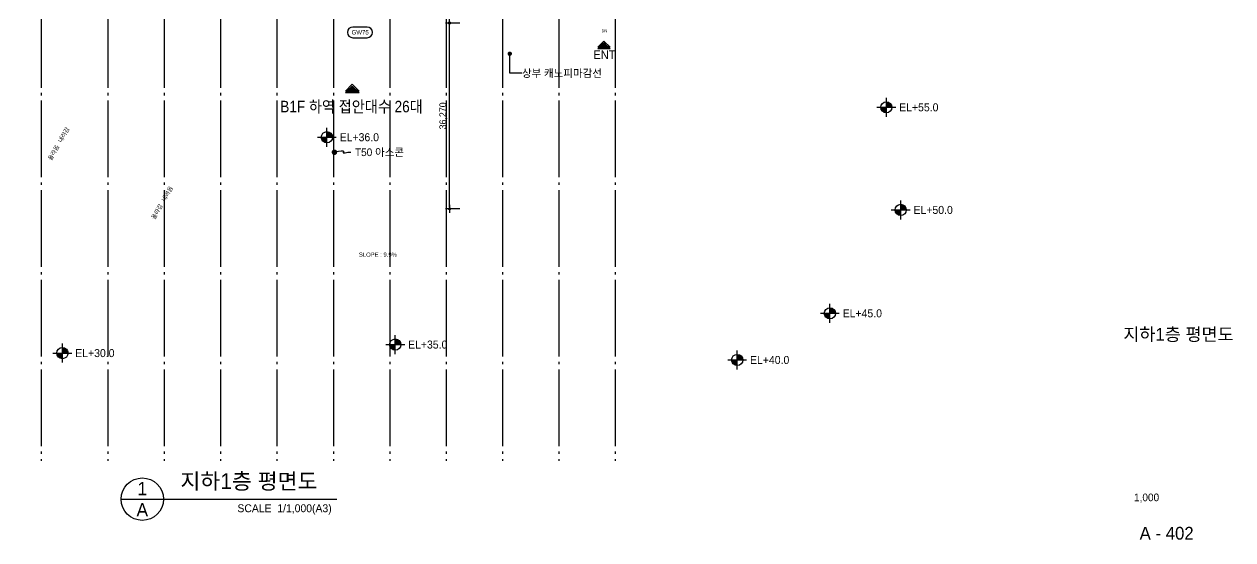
# Model space of a CAD drawing. Header units: millimetres. Extents: x 252735598 to 255219468, y 503841472 to 504550014.
# Drawn here: x 253297034 to 253532925, y 504282078 to 504382750 of the extents above; entities that cross this region are included whole.
import ezdxf
from ezdxf.enums import TextEntityAlignment as Align

# ---------------------------------------------------------------- set-up
doc = ezdxf.new("R2010")
doc.units = ezdxf.units.MM
doc.linetypes.add('CEN', pattern=[35, 30, -2, 1, -2])
for name, color, linetype in [('4A.TEC CEN', 1, 'CEN'), ('4A.TEC FORM-TEXT', 3, 'Continuous'), ('4A.TEC TEXT', 7, 'Continuous'), ('4A.TEC TEXT 1', 3, 'Continuous'), ('4A.TEC TEXT 2', 3, 'Continuous'), ('4A.TEC 심볼', 7, 'Continuous'), ('㈜SE&C DIM', 7, 'Continuous'), ('㈜SE&C TEXT', 7, 'Continuous'), ('㈜SE&C TEXT 1', 3, 'Continuous')]:
    doc.layers.add(name, color=color, linetype=linetype)
doc.styles.add('돋움', font='')
doc.styles.get('돋움').set_extended_font_data('돋움')
doc.dimstyles.new('DIM_400(외부치수)', dxfattribs={"dimscale": 1200, "dimtxt": 3.3, "dimasz": 1, "dimexe": 2, "dimexo": 2, "dimgap": 1, "dimtad": 1, "dimdec": 0, "dimdsep": 46, "dimlunit": 6, "dimtxsty": '돋움', "dimblk1": 'DIMDOT', "dimblk2": 'DIMDOT', "dimsah": 1, "dimcen": 2.5, "dimdle": 1.5, "dimclrd": 8, "dimclre": 8, "dimclrt": 3, "dimadec": 0, "dimazin": 0, "dimtfac": 1, "dimtdec": 0, "dimtix": 1, "dimtmove": 2, "dimatfit": 3, "dimldrblk": 'DIMDOT', "dimfxl": 1, "dimtvp": 1, "dimtolj": 1, "dimtzin": 0, "dimarcsym": 0})

# ---------------------------------------------------------------- blocks, each defined once
blk = doc.blocks.new('dwgFD3B')
at = {"layer": '4A.TEC CEN', "color": 250, "ltscale": 500, "elevation": -3333.33}
for points in [[(169307.63, -39163.16), (169307.63, -267000)], [(182307.63, -39163.16), (182307.63, -267000)], [(193307.63, -39163.16), (193307.63, -267000)], [(204307.63, -39163.16), (204307.63, -267000)], [(215307.63, -39163.16), (215307.63, -267000)], [(226307.63, -39163.16), (226307.63, -267000)], [(237307.63, -39163.16), (237307.63, -267000)], [(248307.63, -39163.16), (248307.63, -267000)], [(259307.63, -39163.16), (259307.63, -267000)], [(270307.63, -39163.16), (270307.63, -267000)], [(281307.63, -39163.16), (281307.63, -267000)]]:
    blk.add_lwpolyline(points, dxfattribs=at)
blk = doc.blocks.new('FL-LEVEL1')
at = {"layer": '4A.TEC 심볼', "linetype": 'ByBlock'}
h = blk.add_hatch(color=256, dxfattribs=at)
h.paths.add_polyline_path([(295, 175), (295, 0), (470, 0, 0.414214)])
h.paths.add_polyline_path([(295, 0), (120, 0, 0.414214), (295, -175)])
for p, q in [((0, 0), (590, 0)), ((295, -295), (295, 295))]:
    blk.add_line(p, q, dxfattribs=at)
blk.add_circle((295, 0), 175, dxfattribs=at)
at = {"layer": '4A.TEC TEXT 2', "color": 3, "linetype": 'ByBlock', "style": '돋움'}
blk.add_attdef('FL', text='', height=250, dxfattribs=at).set_placement((695, 0), align=Align.MIDDLE_LEFT)
blk = doc.blocks.new('DIMDOT')
at = {"color": 0}
blk.add_line((-2, 0), (2, 0), dxfattribs=at)
for radius in [0.5, 0.25]:
    blk.add_circle((0, 0), radius, dxfattribs=at)
blk = doc.blocks.new('*D56')
at = {"layer": 'Defpoints', "color": 0, "transparency": 16777216}
for p in [(253380048, 504382977), (253382841, 504382977), (253382841, 504346708)]:
    blk.add_point(p, dxfattribs=at)
at = {"layer": '㈜SE&C DIM', "color": 8, "lineweight": -2, "ltscale": 10, "transparency": 16777216}
for p, q in [((253382041, 504382977), (253379248, 504382977)), ((253380048, 504347108), (253380048, 504382577)), ((253382041, 504346708), (253379248, 504346708))]:
    blk.add_line(p, q, dxfattribs=at)
at = {"layer": '㈜SE&C DIM', "color": 8, "lineweight": -2, "transparency": 16777216, "xscale": 400, "yscale": 400, "zscale": 400}
for p, rotation in [((253380048, 504382977), 90), ((253380048, 504346708), 270)]:
    blk.add_blockref('DIMDOT', p, dxfattribs=dict(at, rotation=rotation))
at = {"layer": '㈜SE&C DIM', "color": 3, "transparency": 16777216, "insert": (253378860, 504364843), "char_height": 1320, "attachment_point": 5, "rotation": 90, "style": '돋움'}
blk.add_mtext('\\A1;36,270', dxfattribs=at)
blk = doc.blocks.new('dwg9CDF')
at = {"layer": '4A.TEC 심볼', "color": 3, "linetype": 'ByBlock'}
ref = blk.add_blockref('FL-LEVEL1', (287075, -60898, 36666), dxfattribs=dict(at, xscale=6.250000000000405, yscale=6.250000000000405, zscale=6.250000000000405))
ref.add_attrib('FL', 'EL+35.0', dxfattribs={"layer": '4A.TEC TEXT 1', "color": 3, "linetype": 'ByBlock', "height": 1562.5, "style": '돋움'}).set_placement((291419, -60898, 36666), align=Align.MIDDLE_LEFT)
ref = blk.add_blockref('FL-LEVEL1', (150493, -74424, 31666), dxfattribs=dict(at, xscale=6.250000000000405, yscale=6.250000000000405, zscale=6.250000000000405))
ref.add_attrib('FL', 'EL+30.0', dxfattribs={"layer": '4A.TEC TEXT 1', "color": 3, "linetype": 'ByBlock', "height": 1562.5, "style": '돋움'}).set_placement((154837, -74424, 31666), align=Align.MIDDLE_LEFT)
ref = blk.add_blockref('FL-LEVEL1', (323089, -80342, 36666), dxfattribs=dict(at, xscale=6.250000000000405, yscale=6.250000000000405, zscale=6.250000000000405))
ref.add_attrib('FL', 'EL+40.0', dxfattribs={"layer": '4A.TEC TEXT 1', "color": 3, "linetype": 'ByBlock', "height": 1562.5, "style": '돋움'}).set_placement((327433, -80342, 36666), align=Align.MIDDLE_LEFT)
ref = blk.add_blockref('FL-LEVEL1', (329769, -89536, 46666), dxfattribs=dict(at, xscale=6.250000000000405, yscale=6.250000000000405, zscale=6.250000000000405))
ref.add_attrib('FL', 'EL+45.0', dxfattribs={"layer": '4A.TEC TEXT 1', "color": 3, "linetype": 'ByBlock', "height": 1562.5, "style": '돋움'}).set_placement((334113, -89536, 46666), align=Align.MIDDLE_LEFT)
ref = blk.add_blockref('FL-LEVEL1', (328195, -116874, 51666), dxfattribs=dict(at, xscale=6.250000000000405, yscale=6.250000000000405, zscale=6.250000000000405))
ref.add_attrib('FL', 'EL+50.0', dxfattribs={"layer": '4A.TEC TEXT 1', "color": 3, "linetype": 'ByBlock', "height": 1562.5, "style": '돋움'}).set_placement((332539, -116874, 51666), align=Align.MIDDLE_LEFT)
ref = blk.add_blockref('FL-LEVEL1', (332391, -122240, 56666), dxfattribs=dict(at, xscale=6.250000000000405, yscale=6.250000000000405, zscale=6.250000000000405))
ref.add_attrib('FL', 'EL+55.0', dxfattribs={"layer": '4A.TEC TEXT 1', "color": 3, "linetype": 'ByBlock', "height": 1562.5, "style": '돋움'}).set_placement((336735, -122240, 56666), align=Align.MIDDLE_LEFT)
ref = blk.add_blockref('FL-LEVEL1', (339218, -167717, 226666), dxfattribs=dict(at, xscale=6.250000000000405, yscale=6.250000000000405, zscale=6.250000000000405))
ref.add_attrib('FL', 'EL+60.0', dxfattribs={"layer": '4A.TEC TEXT 1', "color": 3, "linetype": 'ByBlock', "height": 1562.5, "style": '돋움'}).set_placement((343562, -167717, 226666), align=Align.MIDDLE_LEFT)
ref = blk.add_blockref('FL-LEVEL1', (332391, -197997, 56666), dxfattribs=dict(at, xscale=6.250000000000405, yscale=6.250000000000405, zscale=6.250000000000405))
ref.add_attrib('FL', 'EL+55.0', dxfattribs={"layer": '4A.TEC TEXT 1', "color": 3, "linetype": 'ByBlock', "height": 1562.5, "style": '돋움'}).set_placement((336735, -197997, 56666), align=Align.MIDDLE_LEFT)
ref = blk.add_blockref('FL-LEVEL1', (335195, -218028, 51666), dxfattribs=dict(at, xscale=6.250000000000405, yscale=6.250000000000405, zscale=6.250000000000405))
ref.add_attrib('FL', 'EL+50.0', dxfattribs={"layer": '4A.TEC TEXT 1', "color": 3, "linetype": 'ByBlock', "height": 1562.5, "style": '돋움'}).set_placement((339539, -218028, 51666), align=Align.MIDDLE_LEFT)
ref = blk.add_blockref('FL-LEVEL1', (321367, -238214, 46666), dxfattribs=dict(at, xscale=6.250000000000405, yscale=6.250000000000405, zscale=6.250000000000405))
ref.add_attrib('FL', 'EL+45.0', dxfattribs={"layer": '4A.TEC TEXT 1', "color": 3, "linetype": 'ByBlock', "height": 1562.5, "style": '돋움'}).set_placement((325711, -238214, 46666), align=Align.MIDDLE_LEFT)
ref = blk.add_blockref('FL-LEVEL1', (236546, -244313, 36666), dxfattribs=dict(at, xscale=6.250000000000405, yscale=6.250000000000405, zscale=6.250000000000405))
ref.add_attrib('FL', 'EL+35.0', dxfattribs={"layer": '4A.TEC TEXT 1', "color": 3, "linetype": 'ByBlock', "height": 1562.5, "style": '돋움'}).set_placement((240890, -244313, 36666), align=Align.MIDDLE_LEFT)
ref = blk.add_blockref('FL-LEVEL1', (171588, -245977, 31666), dxfattribs=dict(at, xscale=6.250000000000405, yscale=6.250000000000405, zscale=6.250000000000405))
ref.add_attrib('FL', 'EL+30.0', dxfattribs={"layer": '4A.TEC TEXT 1', "color": 3, "linetype": 'ByBlock', "height": 1562.5, "style": '돋움'}).set_placement((175932, -245977, 31666), align=Align.MIDDLE_LEFT)
ref = blk.add_blockref('FL-LEVEL1', (303281, -247320, 41666), dxfattribs=dict(at, xscale=6.250000000000405, yscale=6.250000000000405, zscale=6.250000000000405))
ref.add_attrib('FL', 'EL+40.0', dxfattribs={"layer": '4A.TEC TEXT 1', "color": 3, "linetype": 'ByBlock', "height": 1562.5, "style": '돋움'}).set_placement((307625, -247320, 41666), align=Align.MIDDLE_LEFT)

msp = doc.modelspace()

# ---------------------------------------------------------------- hatches: boundary and pattern name
at = {"layer": '4A.TEC 심볼'}
for points in [[(253409007.8, 504377949.4), (253410193.8, 504379135.4), (253411379.8, 504377949.4)], [(253359733.4, 504369337.3), (253361067.7, 504370671.6), (253362401.9, 504369337.3)]]:
    msp.add_hatch(color=256, dxfattribs=at).paths.add_polyline_path(points)

# ---------------------------------------------------------------- linework, layer by layer
msp.add_line((253315947.8, 504290014.2, 3333.3), (253358024.2, 504290014.2, 3333.3), dxfattribs=at)
at = {"layer": '4A.TEC 심볼', "elevation": 1.3}
msp.add_lwpolyline([(253361158.8, 504380113.7), (253363975.2, 504380113.7, 1), (253363975.2, 504382187.4), (253361158.8, 504382187.4, 1)], format="xyb", close=True, dxfattribs=at)
at = {"layer": '4A.TEC 심볼'}
for points, elevation in [([(253410193.8, 504379451.7), (253411379.8, 504378265.6), (253409007.8, 504378265.6), (253410193.8, 504379451.7)], 4165.7), ([(253410193.8, 504379135.4), (253411379.8, 504377949.4), (253409007.8, 504377949.4), (253410193.8, 504379135.4)], 4165.7), ([(253361067.7, 504371027.4), (253362401.9, 504369693.1), (253359733.4, 504369693.1), (253361067.7, 504371027.4)], -0.4), ([(253361067.7, 504370671.6), (253362401.9, 504369337.3), (253359733.4, 504369337.3), (253361067.7, 504370671.6)], -0.4)]:
    msp.add_lwpolyline(points, dxfattribs=dict(at, elevation=elevation))
at = {"layer": '4A.TEC 심볼', "color": 1, "const_width": 427, "elevation": -0.4}
msp.add_lwpolyline([(253391585.7, 504376977.3, -1), (253392012.7, 504376977.3, -1)], format="xyb", close=True, dxfattribs=at)
at = {"layer": '4A.TEC 심볼', "color": 1, "elevation": -0.4}
msp.add_lwpolyline([(253394186.5, 504373169.5), (253391799.2, 504373169.5), (253391799.2, 504376977.3)], dxfattribs=at)
at = {"layer": '4A.TEC 심볼', "color": 1, "const_width": 533.7}
msp.add_lwpolyline([(253357321.2, 504357743.4, 1), (253357854.9, 504357743.4, 1)], format="xyb", close=True, dxfattribs=at)
at = {"layer": '4A.TEC 심볼', "color": 1}
msp.add_lwpolyline([(253357588.9, 504357743.4), (253358393.4, 504357927), (253358921.1, 504358011.7), (253359225.6, 504358018.5), (253359360.2, 504357968.5), (253359378.5, 504357882.9), (253359333.9, 504357782.8), (253359280, 504357689.2), (253359270.1, 504357623.3), (253359345.4, 504357600.5), (253359496.6, 504357613.9), (253359702.2, 504357650.7), (253359940.6, 504357698.3), (253360190.3, 504357744.1), (253360429.7, 504357775.3), (253360637.2, 504357779.3), (253360791.2, 504357743.4)], dxfattribs=at)
at = {"layer": '4A.TEC 심볼'}
msp.add_circle((253320087.8, 504290014.2, 3333.3), 4140, dxfattribs=at)

# ---------------------------------------------------------------- block references
for name, p in [('dwgFD3B', (253131066.5, 504564514.2, 3333.3)), ('dwg9CDF', (253131066.5, 504564514.2, -6666.7))]:
    msp.add_blockref(name, p)
at = {"layer": '4A.TEC 심볼', "color": 3, "linetype": 'ByBlock'}
ref = msp.add_blockref('FL-LEVEL1', (253354268.7, 504360676.7), dxfattribs=dict(at, xscale=6.250000000000405, yscale=6.250000000000405, zscale=6.250000000000405))
ref.add_attrib('FL', 'EL+36.0', dxfattribs={"layer": '4A.TEC TEXT 1', "color": 3, "linetype": 'ByBlock', "height": 1562.5, "style": '돋움'}).set_placement((253358612.4, 504360676.7), align=Align.MIDDLE_LEFT)

# ---------------------------------------------------------------- texts
at = {"layer": '4A.TEC FORM-TEXT', "style": '돋움'}
msp.add_text('A - 402', height=2500, dxfattribs=at).set_placement((253520011.2, 504282113.5, 3333.3), align=Align.CENTER)
at = {"layer": '4A.TEC TEXT', "style": '돋움'}
msp.add_text('GW75', height=855.48, dxfattribs=at).set_placement((253362609.8, 504381167, 1.3), align=Align.MIDDLE)
msp.add_text('ENT', height=1666.67, dxfattribs=at).set_placement((253410280, 504376788.2, 4165.7), align=Align.MIDDLE_CENTER)
for s, p in [('상부 캐노피마감선', (253394186.5, 504373169.5, -0.4)), ('T50 아스콘', (253361591.8, 504357743.4))]:
    msp.add_text(s, height=1500, dxfattribs=at).set_placement(p, align=Align.MIDDLE_LEFT)
at = {"layer": '4A.TEC TEXT', "style": '돋움', "width": 0.9}
msp.add_text('B1F 하역 접안대수 26대', height=2250, dxfattribs=at).set_placement((253360916.6, 504366663.4, -0.4), align=Align.MIDDLE_CENTER)
at = {"layer": '4A.TEC TEXT 2', "style": '돋움'}
for s, height, p in [('지하1층 평면도', 2500, (253522320, 504320949.1, 3333.3)), ('1,000', 1500, (253516091.3, 504289613.4, 3333.3))]:
    msp.add_text(s, height=height, dxfattribs=at).set_placement(p, align=Align.CENTER)
at = {"layer": '4A.TEC TEXT 2', "color": 3, "style": '돋움'}
msp.add_text('지하1층 평면도', height=3105, dxfattribs=at).set_placement((253327516.7, 504291049.2, 3333.3), align=Align.BOTTOM_LEFT)
for s, p in [('1', (253320087.8, 504292084.2, 3333.3)), ('A', (253320087.8, 504287944.2, 3333.3))]:
    msp.add_text(s, height=2587.5, dxfattribs=at).set_placement(p, align=Align.MIDDLE)
msp.add_text('SCALE  1/1,000(A3)', height=1552.5, dxfattribs=at).set_placement((253357052.2, 504286997.8, 3333.3), align=Align.BOTTOM_RIGHT)
at = {"layer": '㈜SE&C TEXT', "style": '돋움'}
msp.add_text('DN', height=555.56, rotation=359.993476, dxfattribs=at).set_placement((253410275.2, 504381441.1, -0.4), align=Align.MIDDLE_CENTER)
at = {"layer": '㈜SE&C TEXT 1', "style": '돋움'}
for s, p in [('내려감', (253304753.6, 504361143.6, -6667.1)), ('올라옴', (253302769.7, 504357670.3, -5000.4)), ('내려옴', (253324943.9, 504349633.4, -1666.7)), ('올라감', (253322960, 504346160))]:
    msp.add_text(s, height=833.33, rotation=60.173414, dxfattribs=at).set_placement(p, align=Align.MIDDLE_CENTER)
msp.add_text('SLOPE : 9.9%', height=833.333, dxfattribs=at).set_placement((253366073.4, 504337751.3, -5000.4), align=Align.MIDDLE_CENTER)

# ---------------------------------------------------------------- dimensions: what is measured, and where the dimension line sits
at = {"layer": '㈜SE&C DIM', "ltscale": 10}
dim = msp.add_linear_dim(base=(253380048.1, 504382977.3), p1=(253382841.1, 504346707.7), p2=(253382841.1, 504382977.3), angle=270, dimstyle='DIM_400(외부치수)', override={"dimscale": 80, "dimtxt": 16.5, "dimasz": 5, "dimexe": 10, "dimexo": 10, "dimgap": 5, "dimtxsty": '돋움', "dimblk1": 'DIMDOT', "dimblk2": 'DIMDOT', "dimdle": 7.5}, dxfattribs=at)
dim.commit()
dim.dimension.update_dxf_attribs({"geometry": '*D56', "text_midpoint": (253378860, 504364842.5)})

doc.saveas('drawing.dxf')
